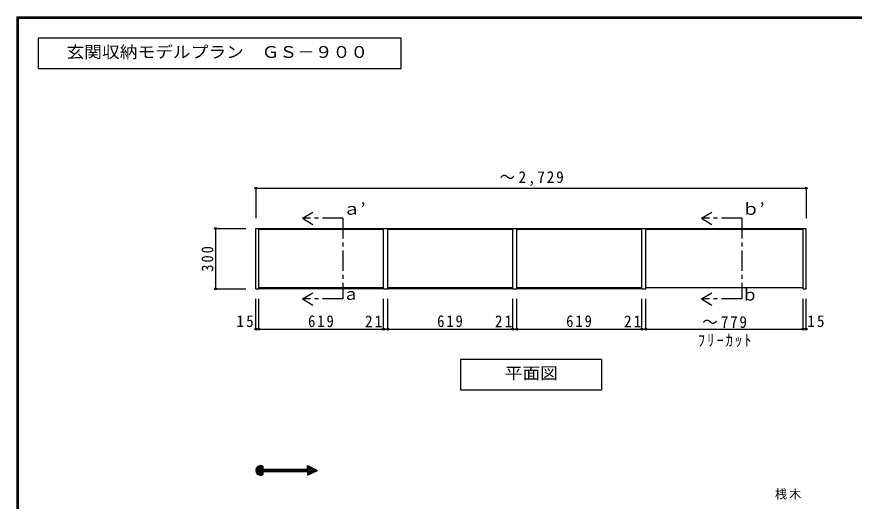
# Model space of a CAD drawing. Units: millimetres at full size, sheet at 1:20. Extents: x -3922 to 3878, y -2932 to 2722.
# Drawn here: x -3922 to 232, y 320 to 2722 of the extents above; entities that cross this region are included whole.
import ezdxf
from ezdxf.enums import TextEntityAlignment as Align

# ---------------------------------------------------------------- set-up
doc = ezdxf.new("R2010")
doc.units = ezdxf.units.MM
doc.header["$LTSCALE"] = 20
doc.header["$PDMODE"] = 32
doc.header["$PDSIZE"] = 10
doc.linetypes.add('CHAIN1', pattern=[8, 5, -1, 1, -1])
for name, color, linetype in [('0-2_本体', 2, 'Continuous'), ('0-3_固定棚', 3, 'Continuous'), ('0-4_可動棚', 2, 'Continuous'), ('0-A_文字', 7, 'Continuous'), ('0-B_寸法', 7, 'Continuous'), ('F-1_枠', 6, 'Continuous')]:
    doc.layers.add(name, color=color, linetype=linetype)
doc.styles.add('ＭＳ ゴシック', font='')
doc.styles.get('ＭＳ ゴシック').set_extended_font_data('MS Gothic')

msp = doc.modelspace()

# ---------------------------------------------------------------- linework, layer by layer
at = {"layer": '0-2_本体'}
for p, q in [((-2736.53, 1672.73), (-2721.53, 1672.73)), ((-2736.53, 1372.73), (-2736.53, 1672.73)), ((-2721.53, 1372.73), (-2721.53, 1672.73)), ((-2102.53, 1672.73), (-2081.53, 1672.73)), ((-2102.53, 1372.73), (-2102.53, 1672.73)), ((-2081.53, 1372.73), (-2081.53, 1672.73)), ((-1462.53, 1672.73), (-1441.53, 1672.73)), ((-1462.53, 1372.73), (-1462.53, 1672.73)), ((-822.53, 1672.73), (-801.53, 1672.73)), ((-822.53, 1372.73), (-822.53, 1672.73)), ((-22.53, 1672.73), (-7.53, 1672.73)), ((-22.53, 1372.73), (-22.53, 1672.73)), ((-7.53, 1372.73), (-7.53, 1672.73)), ((-2736.53, 1372.73), (-2721.53, 1372.73)), ((-2102.53, 1372.73), (-2081.53, 1372.73)), ((-22.53, 1372.73), (-7.53, 1372.73))]:
    msp.add_line(p, q, dxfattribs=at)
for points in [[(-1462.53, 1372.73), (-1441.53, 1372.73), (-1441.53, 1672.73)], [(-822.53, 1372.73), (-801.53, 1372.73), (-801.53, 1672.73)]]:
    msp.add_lwpolyline(points, dxfattribs=at)
at = {"layer": '0-3_固定棚'}
for p, q in [((-2721.53, 1672.73), (-2102.53, 1672.73)), ((-2081.53, 1672.73), (-1462.53, 1672.73)), ((-1441.53, 1672.73), (-822.53, 1672.73)), ((-801.53, 1672.73), (-22.53, 1672.73)), ((-2102.53, 1372.73), (-2721.53, 1372.73)), ((-1462.53, 1372.73), (-2081.53, 1372.73)), ((-822.53, 1372.73), (-1441.53, 1372.73))]:
    msp.add_line(p, q, dxfattribs=at)
at = {"layer": '0-4_可動棚', "color": 3}
for p, q in [((-2721.53, 1669.23), (-2102.53, 1669.23)), ((-2081.53, 1669.23), (-1462.53, 1669.23)), ((-1441.53, 1669.23), (-822.53, 1669.23)), ((-801.53, 1669.23), (-22.53, 1669.23)), ((-2721.53, 1379.23), (-2102.53, 1379.23)), ((-2081.53, 1379.23), (-1462.53, 1379.23)), ((-1441.53, 1379.23), (-822.53, 1379.23)), ((-801.53, 1379.23), (-22.53, 1379.23))]:
    msp.add_line(p, q, dxfattribs=at)
at = {"layer": '0-A_文字'}
for p, q in [((-3815.36, 2615.63), (-3815.36, 2465.63)), ((-2015.36, 2615.63), (-3815.36, 2615.63)), ((-2015.36, 2465.63), (-2015.36, 2615.63)), ((-3815.36, 2465.63), (-2015.36, 2465.63)), ((-2505.02, 1722.73), (-2453.06, 1752.73)), ((-526.36, 1722.73), (-474.39, 1752.73)), ((-2505.02, 1722.73), (-2453.06, 1692.73)), ((-526.36, 1722.73), (-474.39, 1692.73)), ((-2505.02, 1322.73), (-2453.06, 1352.73)), ((-526.36, 1322.73), (-474.39, 1352.73)), ((-2505.02, 1322.73), (-2453.06, 1292.73)), ((-526.36, 1322.73), (-474.39, 1292.73)), ((-1022.03, 1022.73), (-1022.03, 872.73)), ((-1722.03, 872.73), (-1022.03, 872.73)), ((-2736.53, 472.25), (-2712.57, 496.2)), ((-2736.39, 475.22), (-2715.54, 496.06)), ((-2736.34, 469.61), (-2709.93, 496.02)), ((-2735.91, 467.21), (-2707.53, 495.58)), ((-2735.73, 478.71), (-2719.03, 495.4)), ((-2735.28, 465.01), (-2705.34, 494.96)), ((-2734.48, 462.98), (-2703.3, 494.16)), ((-2733.97, 483.29), (-2723.62, 493.65)), ((-2733.54, 461.09), (-2701.42, 493.22)), ((-2732.46, 459.34), (-2701.12, 490.69)), ((-2731.26, 457.72), (-2701.12, 487.86)), ((-2729.93, 456.22), (-2701.12, 485.03)), ((-2728.48, 454.84), (-2701.12, 482.21)), ((-2726.91, 453.58), (-2701.12, 479.38)), ((-2725.22, 452.44), (-2699.17, 478.49)), ((-2723.4, 451.44), (-2696.34, 478.49)), ((-2721.43, 450.57), (-2693.51, 478.49)), ((-2719.31, 449.87), (-2690.68, 478.49)), ((-2717.01, 449.34), (-2701.12, 465.23)), ((-2714.48, 449.04), (-2701.12, 462.41)), ((-2711.67, 449.02), (-2701.12, 459.58)), ((-2701.12, 466.7), (-2701.12, 452.15)), ((-2701.12, 466.7), (-2480.63, 466.7)), ((-2699.65, 466.7), (-2687.86, 478.49)), ((-2696.82, 466.7), (-2685.03, 478.49)), ((-2693.99, 466.7), (-2682.2, 478.49)), ((-2691.17, 466.7), (-2679.37, 478.49)), ((-2688.34, 466.7), (-2676.54, 478.49)), ((-2685.51, 466.7), (-2673.71, 478.49)), ((-2682.68, 466.7), (-2670.89, 478.49)), ((-2679.85, 466.7), (-2668.06, 478.49)), ((-2677.02, 466.7), (-2665.23, 478.49)), ((-2674.19, 466.7), (-2662.4, 478.49)), ((-2671.37, 466.7), (-2659.57, 478.49)), ((-2668.54, 466.7), (-2656.74, 478.49)), ((-2665.71, 466.7), (-2653.92, 478.49)), ((-2662.88, 466.7), (-2651.09, 478.49)), ((-2660.05, 466.7), (-2648.26, 478.49)), ((-2657.22, 466.7), (-2645.43, 478.49)), ((-2654.4, 466.7), (-2642.6, 478.49)), ((-2651.57, 466.7), (-2639.77, 478.49)), ((-2648.74, 466.7), (-2636.94, 478.49)), ((-2645.91, 466.7), (-2634.12, 478.49)), ((-2643.08, 466.7), (-2631.29, 478.49)), ((-2640.25, 466.7), (-2628.46, 478.49)), ((-2637.42, 466.7), (-2625.63, 478.49)), ((-2634.6, 466.7), (-2622.8, 478.49)), ((-2631.77, 466.7), (-2619.97, 478.49)), ((-2628.94, 466.7), (-2617.15, 478.49)), ((-2626.11, 466.7), (-2614.32, 478.49)), ((-2623.28, 466.7), (-2611.49, 478.49)), ((-2620.45, 466.7), (-2608.66, 478.49)), ((-2617.63, 466.7), (-2605.83, 478.49)), ((-2614.8, 466.7), (-2603, 478.49)), ((-2611.97, 466.7), (-2600.18, 478.49)), ((-2609.14, 466.7), (-2597.35, 478.49)), ((-2606.31, 466.7), (-2594.52, 478.49)), ((-2603.48, 466.7), (-2591.69, 478.49)), ((-2600.66, 466.7), (-2588.86, 478.49)), ((-2597.83, 466.7), (-2586.03, 478.49)), ((-2595, 466.7), (-2583.2, 478.49)), ((-2592.17, 466.7), (-2580.38, 478.49)), ((-2589.34, 466.7), (-2577.55, 478.49)), ((-2586.51, 466.7), (-2574.72, 478.49)), ((-2583.68, 466.7), (-2571.89, 478.49)), ((-2580.86, 466.7), (-2569.06, 478.49)), ((-2578.03, 466.7), (-2566.23, 478.49)), ((-2575.2, 466.7), (-2563.41, 478.49)), ((-2572.37, 466.7), (-2560.58, 478.49)), ((-2569.54, 466.7), (-2557.75, 478.49)), ((-2566.71, 466.7), (-2554.92, 478.49)), ((-2563.89, 466.7), (-2552.09, 478.49)), ((-2561.06, 466.7), (-2549.26, 478.49)), ((-2558.23, 466.7), (-2546.44, 478.49)), ((-2555.4, 466.7), (-2543.61, 478.49)), ((-2552.57, 466.7), (-2540.78, 478.49)), ((-2549.74, 466.7), (-2537.95, 478.49)), ((-2546.92, 466.7), (-2535.12, 478.49)), ((-2544.09, 466.7), (-2532.29, 478.49)), ((-2541.26, 466.7), (-2529.46, 478.49)), ((-2538.43, 466.7), (-2526.64, 478.49)), ((-2535.6, 466.7), (-2523.81, 478.49)), ((-2532.77, 466.7), (-2520.98, 478.49)), ((-2529.94, 466.7), (-2518.15, 478.49)), ((-2527.12, 466.7), (-2515.32, 478.49)), ((-2524.29, 466.7), (-2512.49, 478.49)), ((-2521.46, 466.7), (-2509.67, 478.49)), ((-2518.63, 466.7), (-2506.84, 478.49)), ((-2515.8, 466.7), (-2504.01, 478.49)), ((-2512.97, 466.7), (-2501.18, 478.49)), ((-2510.15, 466.7), (-2498.35, 478.49)), ((-2507.32, 466.7), (-2495.52, 478.49)), ((-2504.49, 466.7), (-2492.7, 478.49)), ((-2501.66, 466.7), (-2489.87, 478.49)), ((-2498.83, 466.7), (-2487.04, 478.49)), ((-2496, 466.7), (-2484.21, 478.49)), ((-2493.18, 466.7), (-2481.38, 478.49)), ((-2490.35, 466.7), (-2467.12, 489.93)), ((-2487.52, 466.7), (-2465.19, 489.03)), ((-2484.69, 466.7), (-2463.25, 488.13)), ((-2481.86, 466.7), (-2461.32, 487.24)), ((-2480.63, 496.21), (-2429.81, 472.6)), ((-2480.63, 478.49), (-2480.63, 496.21)), ((-2480.63, 493.39), (-2478.7, 495.31)), ((-2480.63, 490.56), (-2476.77, 494.42)), ((-2480.63, 487.73), (-2474.84, 493.52)), ((-2480.63, 484.9), (-2472.91, 492.62)), ((-2480.63, 482.07), (-2470.98, 491.72)), ((-2480.63, 479.24), (-2469.05, 490.83)), ((-2480.63, 465.1), (-2459.39, 486.34)), ((-2480.63, 462.27), (-2457.46, 485.44)), ((-2480.63, 459.45), (-2455.53, 484.55)), ((-2480.63, 456.62), (-2453.6, 483.65)), ((-2480.63, 453.79), (-2451.67, 482.75)), ((-2480.63, 450.96), (-2449.74, 481.85)), ((-2480.63, 448.99), (-2429.81, 472.6)), ((-2480.63, 466.7), (-2480.63, 448.99)), ((-2479.04, 449.73), (-2447.81, 480.96)), ((-2473.75, 452.18), (-2445.87, 480.06)), ((-2468.47, 454.64), (-2443.94, 479.16)), ((-2463.19, 457.09), (-2442.01, 478.26)), ((-2457.9, 459.54), (-2440.08, 477.37)), ((-2452.62, 462), (-2438.15, 476.47)), ((-2447.34, 464.45), (-2436.22, 475.57)), ((-2442.06, 466.91), (-2434.29, 474.68)), ((-2436.77, 469.36), (-2432.36, 473.78)), ((-2431.49, 471.82), (-2430.42, 472.88)), ((-2708.45, 449.41), (-2701.12, 456.75)), ((-2704.5, 450.54), (-2701.12, 453.92))]:
    msp.add_line(p, q, dxfattribs=at)
at = {"layer": '0-A_文字', "linetype": 'CHAIN1'}
for p, q in [((-2305.02, 1722.73), (-2505.02, 1722.73)), ((-2305.02, 1722.73), (-2305.02, 1322.73)), ((-326.36, 1722.73), (-526.36, 1722.73)), ((-326.36, 1722.73), (-326.36, 1322.73)), ((-2305.02, 1322.73), (-2505.02, 1322.73)), ((-326.36, 1322.73), (-526.36, 1322.73))]:
    msp.add_line(p, q, dxfattribs=at)
at = {"layer": '0-A_文字'}
for points in [[(-1022.03, 1022.73), (-1722.03, 1022.73), (-1722.03, 872.73)], [(-2701.12, 493.04), (-2701.12, 478.49), (-2480.63, 478.49)]]:
    msp.add_lwpolyline(points, dxfattribs=at)
msp.add_arc((-2712.92, 472.6), 23.61, 60, 300, dxfattribs=at)
at = {"layer": '0-B_寸法', "color": 4}
for p, q in [((-2736.53, 1872.73), (-2736.53, 1722.73)), ((-2736.53, 1872.73), (-7.53, 1872.73)), ((-7.53, 1872.73), (-7.53, 1722.73)), ((-2936.53, 1672.73), (-2786.53, 1672.73)), ((-2936.53, 1672.73), (-2936.53, 1372.73)), ((-2936.53, 1372.73), (-2786.53, 1372.73)), ((-2736.53, 1172.73), (-2736.53, 1322.73)), ((-2721.53, 1172.73), (-2721.53, 1322.73)), ((-2102.53, 1172.73), (-2102.53, 1322.73)), ((-2081.53, 1172.73), (-2081.53, 1322.73)), ((-1462.53, 1172.73), (-1462.53, 1322.73)), ((-1441.53, 1172.73), (-1441.53, 1322.73)), ((-822.53, 1172.73), (-822.53, 1322.73)), ((-801.53, 1172.73), (-801.53, 1322.73)), ((-22.53, 1172.73), (-22.53, 1322.73)), ((-7.53, 1172.73), (-7.53, 1322.73)), ((-2736.53, 1172.73), (-2721.53, 1172.73)), ((-2721.53, 1172.73), (-2102.53, 1172.73)), ((-2102.53, 1172.73), (-2081.53, 1172.73)), ((-2081.53, 1172.73), (-1462.53, 1172.73)), ((-1462.53, 1172.73), (-1441.53, 1172.73)), ((-1441.53, 1172.73), (-822.53, 1172.73)), ((-822.53, 1172.73), (-801.53, 1172.73)), ((-801.53, 1172.73), (-22.53, 1172.73)), ((-22.53, 1172.73), (-7.53, 1172.73))]:
    msp.add_line(p, q, dxfattribs=at)
at = {"layer": '0-B_寸法'}
for p in [(-2736.53, 1872.73), (-7.53, 1872.73), (-2936.53, 1672.73), (-2936.53, 1372.73), (-2736.53, 1172.73), (-2721.53, 1172.73), (-2102.53, 1172.73), (-2081.53, 1172.73), (-1462.53, 1172.73), (-1441.53, 1172.73), (-822.53, 1172.73), (-801.53, 1172.73), (-22.53, 1172.73), (-7.53, 1172.73)]:
    msp.add_point(p, dxfattribs=at)
at = {"layer": 'F-1_枠'}
for p, q in [((-3922.03, 2722.29), (-3922.03, -2864.37)), ((-3922.03, 2722.29), (3877.97, 2722.29)), ((-3922.03, 2718.96), (3877.97, 2718.96)), ((-3922.03, 2715.63), (3877.97, 2715.63)), ((-3918.7, 2722.29), (-3918.7, -2864.37)), ((-3915.36, 2722.29), (-3915.36, -2864.37))]:
    msp.add_line(p, q, dxfattribs=at)

# ---------------------------------------------------------------- texts
at = {"layer": '0-A_文字', "style": 'ＭＳ ゴシック', "width": 1.1}
for s, p in [('玄関収納モデルプラン\u3000ＧＳ－９００', (-3675.36, 2500.63)), ('ａ’', (-2305.02, 1722.73)), ('ｂ’', (-326.36, 1722.73)), ('平面図', (-1502.03, 907.73))]:
    msp.add_text(s, height=58.65, dxfattribs=at).set_placement(p, align=Align.BOTTOM_LEFT)
at = {"layer": '0-A_文字', "style": 'ＭＳ ゴシック'}
for s, p in [('ｂ', (-326.36, 1297.28)), ('ａ', (-2305.02, 1300.46))]:
    msp.add_text(s, height=58.65, dxfattribs=at).set_placement(p, align=Align.BOTTOM_LEFT)
at = {"layer": '0-B_寸法', "attachment_point": 7, "style": 'ＭＳ ゴシック'}
for s, insert, char_height in [('\\T1.23;\\W0.95;～2,729', (-1527.03, 1882.73), 58.65), ('\\T1.27;\\W0.95;15', (-2832.57, 1182.73), 58.65), ('\\T1.27;\\W0.9;619', (-2477.03, 1182.73), 58.65), ('\\T1.27;\\W0.95;21', (-2195.12, 1182.73), 58.65), ('\\T1.27;\\W0.9;619', (-1837.03, 1182.73), 58.65), ('\\T1.27;\\W0.95;21', (-1550.72, 1182.73), 58.65), ('\\T1.27;\\W0.9;619', (-1197.03, 1182.73), 58.65), ('\\T1.27;\\W0.95;21', (-910.72, 1182.73), 58.65), ('\\T1.21;\\W0.95;～779', (-522.03, 1178.46), 58.65), ('\\T1.27;\\W0.95;15', (-1.96, 1182.73), 58.65), ('\\T1.28;\\W0.9;ﾌﾘｰｶｯﾄ', (-544.53, 1083.96), 58.65), ('\\T1.17;桟木', (-161.53, 327.92), 43.99)]:
    msp.add_mtext(s, dxfattribs=dict(at, insert=insert, char_height=char_height))
at = {"layer": '0-B_寸法', "insert": (-2946.53, 1457.73), "char_height": 58.65, "attachment_point": 7, "rotation": 90, "style": 'ＭＳ ゴシック'}
msp.add_mtext('\\T1.27;\\W0.9;300', dxfattribs=at)

doc.saveas('drawing.dxf')
